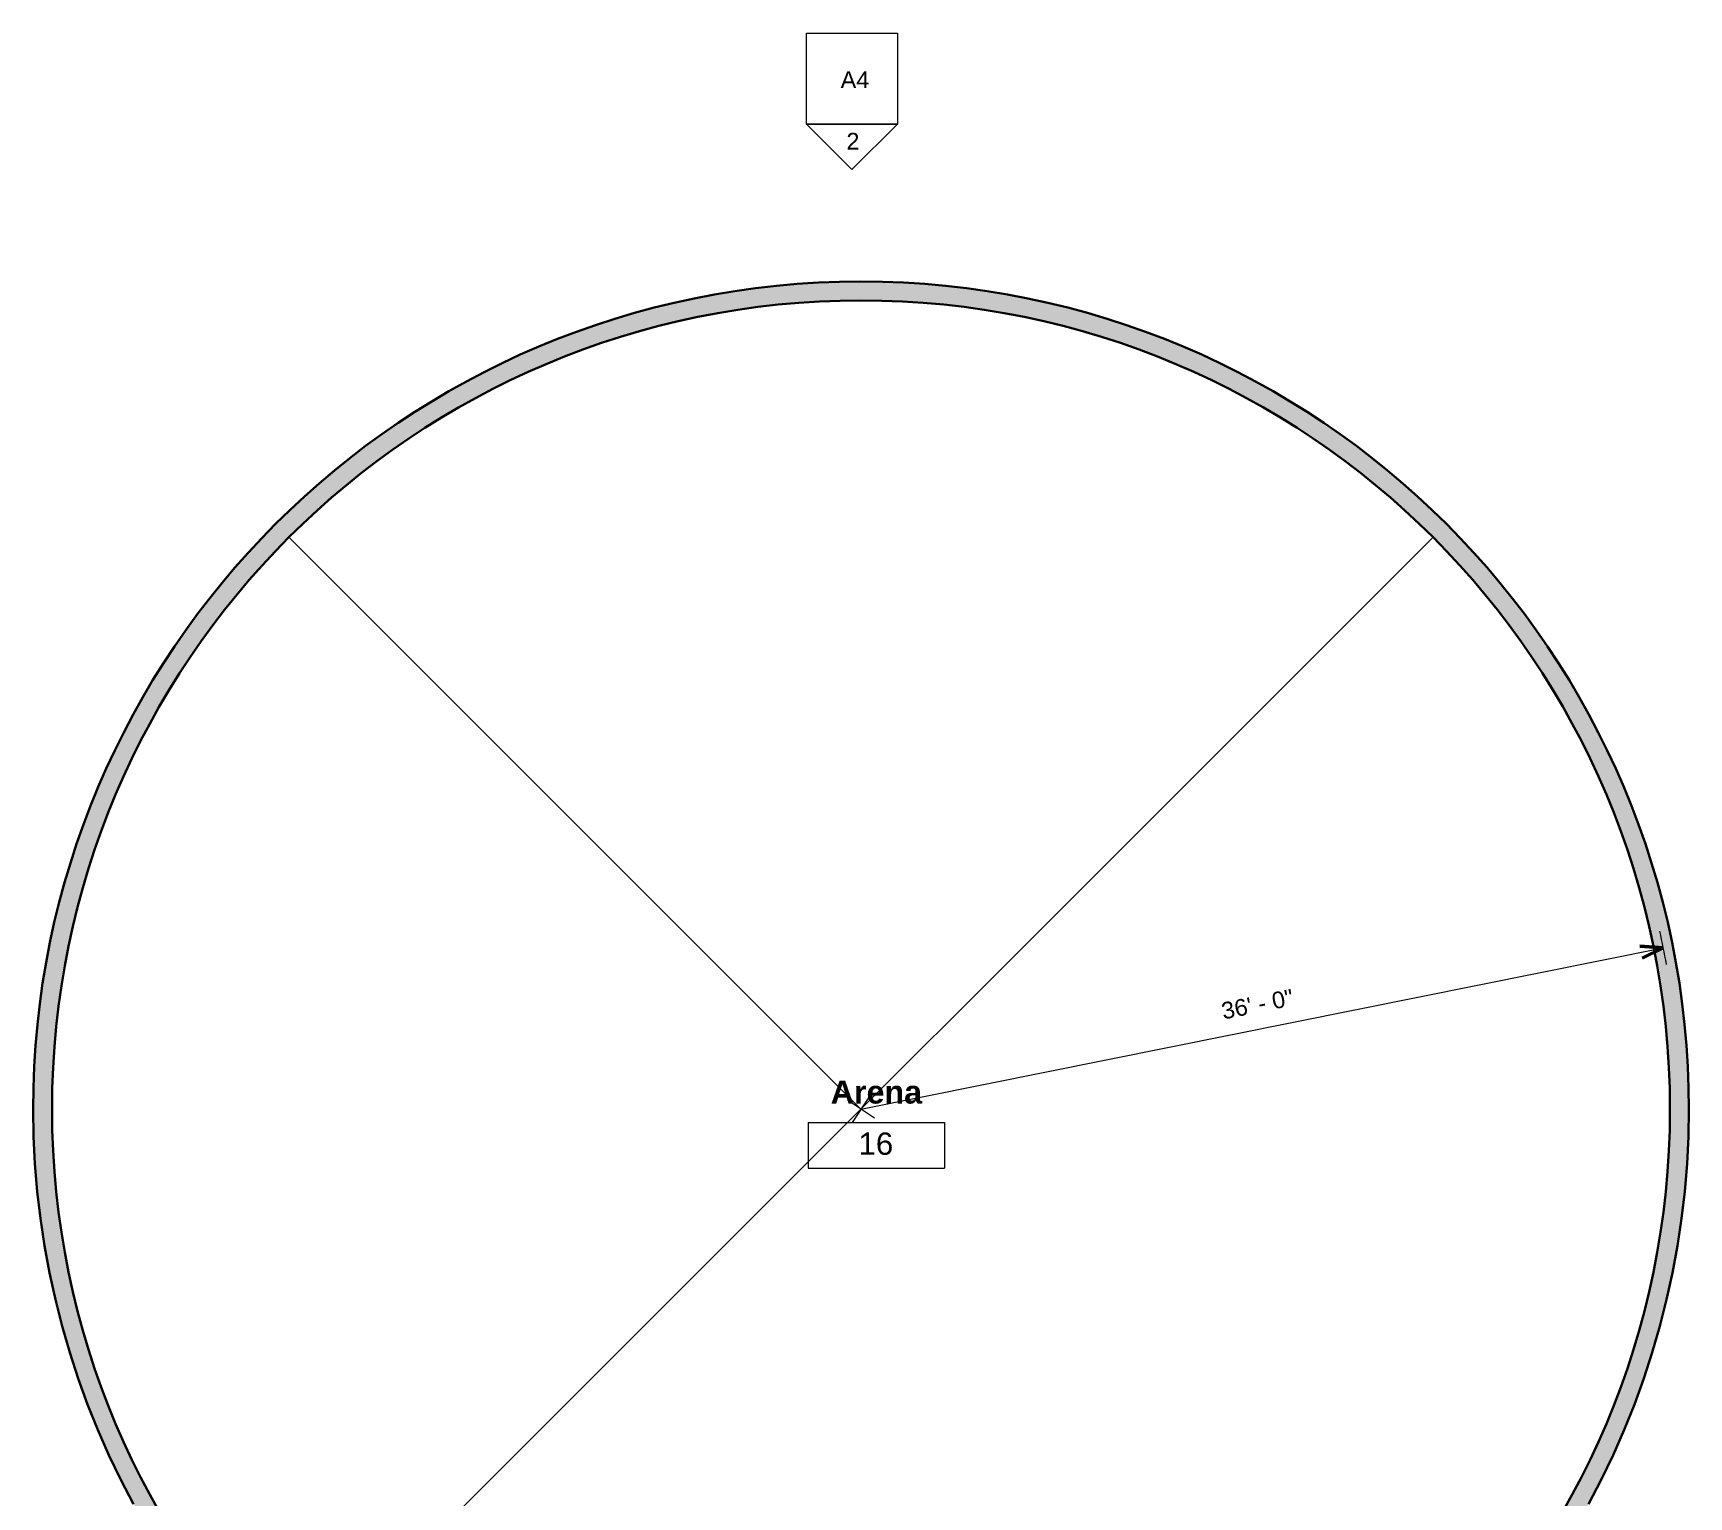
# Model space of a CAD drawing. Header units: inches. Extents: x -1153 to 1152, y -1346 to 961.
# Drawn here: x -431 to 443, y 188 to 961 of the extents above; entities that cross this region are included whole.
import ezdxf

# ---------------------------------------------------------------- set-up
doc = ezdxf.new("R2010")
doc.units = ezdxf.units.IN
doc.header["$MEASUREMENT"] = 0
for name, color, linetype, lineweight in [('A-ANNO-DIMS', 211, 'Continuous', 9), ('A-ANNO-DIMS-96', 211, 'Continuous', 9), ('A-AREA-IDEN', 2, 'Continuous', 9), ('A-DETL', 90, 'Continuous', 9), ('A-WALL', 113, 'Continuous', 13), ('A-WALL-PATT', 111, 'Continuous', 13), ('G-ANNO-SYMB', 111, 'Continuous', 9)]:
    doc.layers.add(name, color=color, linetype=linetype, lineweight=lineweight)
doc.styles.add('Arial', font='arial.ttf', dxfattribs={"height": 8.851796})
doc.styles.add('Arial_1', font='arial.ttf', dxfattribs={"height": 11.802395})
doc.styles.add('Arial_B', font='arialbd.ttf', dxfattribs={"height": 12.177074})
doc.dimstyles.new('Arrow_-_3_32__Arial', dxfattribs={"dimscale": 12, "dimtxt": 9, "dimasz": 1, "dimexe": 0.75, "dimexo": 0, "dimgap": 0.5, "dimtad": 1, "dimjust": 3, "dimdec": 5, "dimrnd": 0.03125, "dimzin": 1, "dimdsep": 46, "dimlunit": 4, "dimtxsty": 'Arial', "dimblk1": 'OPEN30', "dimblk2": 'OPEN30', "dimsah": 1, "dimcen": 0.09, "dimazin": 0, "dimtfac": 1, "dimtdec": 4, "dimtix": 1, "dimtmove": 0, "dimatfit": 2, "dimfxl": 1, "dimtvp": 1, "dimtfill": 1, "dimfrac": 2, "dimtolj": 1, "dimtzin": 0, "dimarcsym": 2})

# ---------------------------------------------------------------- blocks, each defined once
blk = doc.blocks.new('Elevation - Detail Number-164347-Level 1')
at = {"layer": 'G-ANNO-SYMB'}
for p, q in [((-0.25, -0.25), (-0.25, 0.25)), ((-0.25, 0.25), (0.25, 0.25)), ((0.25, 0.25), (0.25, -0.25)), ((0.25, -0.25), (-0.25, -0.25))]:
    blk.add_line(p, q, dxfattribs=at)
blk = doc.blocks.new('Elevation - Detail Number-164074-Level 1')
at = {"layer": 'G-ANNO-SYMB'}
for p, q in [((0, 0.25), (-0.25, 0)), ((0.25, 0), (0, 0.25)), ((-0.25, 0), (0.25, 0))]:
    blk.add_line(p, q, dxfattribs=at)
blk = doc.blocks.new('Room Tag - Room Tag-60376-Level 1')
at = {"layer": 'A-AREA-IDEN'}
for p, q in [((-0.375, -0.0625), (-0.375, -0.3125)), ((-0.375, -0.0625), (0.375, -0.0625)), ((0.375, -0.0625), (0.375, -0.3125)), ((-0.375, -0.3125), (0.375, -0.3125))]:
    blk.add_line(p, q, dxfattribs=at)
blk = doc.blocks.new('DIMBLOCK1-Level 1')
at = {"layer": 'A-ANNO-DIMS-96'}
for p, q in [((5.93, 392.95), (429.43, 478.21)), ((13, 388.26), (-1.14, 397.65)), ((10.63, 400.02), (1.23, 385.89))]:
    blk.add_line(p, q, dxfattribs=at)
at = {"layer": 'A-ANNO-DIMS-96', "lineweight": 50}
for q in [(417.04, 478.99), (418.3, 472.69)]:
    blk.add_line((429.43, 478.21), q, dxfattribs=at)
at = {"layer": 'A-ANNO-DIMS-96'}
blk.add_arc((5.93, 392.95), 432, 10.18829, 12.57561, dxfattribs=at)
at = {"layer": 'A-ANNO-DIMS-96', "color": 0, "insert": (195.5, 448.95), "char_height": 8.852, "width": 45.8585, "attachment_point": 1, "rotation": 11.38195, "line_spacing_factor": 0.938532, "style": 'Arial', "bg_fill": 3, "box_fill_scale": 1.25, "bg_fill_color": 0, "bg_fill_transparency": 0}
blk.add_mtext('36\' - 0"', dxfattribs=at)
blk = doc.blocks.new('_Open30')
at = {"color": 0, "linetype": 'ByBlock', "lineweight": -2}
for p, q in [((-1, 0.268), (0, 0)), ((0, 0), (-1, -0.268)), ((0, 0), (-1, 0))]:
    blk.add_line(p, q, dxfattribs=at)

msp = doc.modelspace()

# ---------------------------------------------------------------- hatches: boundary and pattern name
at = {"layer": 'A-WALL-PATT'}
for points in [[(-421.069696, 392.954539), (-420.820765, 407.532792), (-420.074261, 422.094047), (-418.831054, 436.621327), (-417.092595, 451.097694), (-414.86091, 465.506268), (-412.138602, 479.830251), (-408.928844, 494.05294), (-405.235379, 508.157753), (-401.062513, 522.128244), (-396.415111, 535.948124), (-391.298593, 549.60128), (-385.718924, 563.071793), (-379.682609, 576.343957), (-373.196687, 589.402297), (-366.26872, 602.231588), (-358.906786, 614.816871), (-351.119467, 627.143473), (-342.915845, 639.197021), (-334.305484, 650.963461), (-325.298423, 662.429074), (-315.905164, 673.580492), (-306.13666, 684.404712), (-296.004299, 694.889115), (-285.519897, 705.021476), (-274.695676, 714.78998), (-263.544258, 724.183239), (-252.078645, 733.1903), (-240.312205, 741.800661), (-228.258657, 750.004283), (-215.932055, 757.791601), (-203.346772, 765.153536), (-190.517482, 772.081503), (-177.459141, 778.567425), (-164.186977, 784.60374), (-150.716464, 790.183409), (-137.063308, 795.299927), (-123.243428, 799.947329), (-109.272937, 804.120195), (-95.168124, 807.81366), (-80.945435, 811.023418), (-66.621453, 813.745726), (-52.212878, 815.977411), (-37.736512, 817.71587), (-23.209231, 818.959076), (-8.647976, 819.70558), (5.930277, 819.954512), (20.50853, 819.70558), (35.069786, 818.959076), (49.597066, 817.71587), (64.073433, 815.977411), (78.482007, 813.745726), (92.805989, 811.023418), (107.028679, 807.81366), (121.133491, 804.120195), (135.103982, 799.947329), (148.923863, 795.299927), (162.577019, 790.183409), (176.047532, 784.60374), (189.319696, 778.567425), (202.378036, 772.081503), (215.207327, 765.153536), (227.79261, 757.791601), (240.119212, 750.004283), (252.172759, 741.800661), (263.939199, 733.1903), (275.404813, 724.183239), (286.556231, 714.78998), (297.380451, 705.021476), (307.911517, 694.840831), (317.997215, 684.404712), (327.765719, 673.580492), (337.158978, 662.429074), (346.166039, 650.963461), (354.7764, 639.197021), (362.980022, 627.143473), (370.76734, 614.816871), (378.129275, 602.231588), (385.057242, 589.402297), (391.543164, 576.343957), (397.579479, 563.071793), (403.159148, 549.60128), (408.275666, 535.948124), (412.923067, 522.128244), (417.095933, 508.157753), (420.789399, 494.05294), (423.999157, 479.830251), (426.721465, 465.506268), (428.95315, 451.097694), (430.691609, 436.621327), (431.934815, 422.094047), (432.681319, 407.532792), (432.930251, 392.954539), (442.930251, 392.954539), (442.680938, 407.713838), (441.933285, 422.456296), (440.688145, 437.165093), (438.946938, 451.823444), (436.711652, 466.414625), (433.984835, 480.921986), (430.769601, 495.328976), (427.069618, 509.619154), (422.889107, 523.776215), (418.232838, 537.784007), (413.106125, 551.626546), (407.514816, 565.288037), (401.465293, 578.752892), (394.964457, 592.005748), (388.019725, 605.031483), (380.639023, 617.815235), (372.830771, 630.342416), (364.603879, 642.598733), (355.967734, 654.570202), (346.93219, 666.243163), (337.507557, 677.604296), (327.704588, 688.640639), (317.534468, 699.339599), (307.008803, 709.688967), (296.139601, 719.676936), (284.939265, 729.292109), (273.420575, 738.523514), (261.596674, 747.36062), (249.481053, 755.793341), (237.087536, 763.812056), (224.430264, 771.407617), (211.52368, 778.571356), (198.38251, 785.295098), (185.021748, 791.571174), (171.45664, 797.39242), (157.702664, 802.752195), (143.775512, 807.644384), (129.691076, 812.063404), (115.465427, 816.004214), (101.114797, 819.462316), (86.655559, 822.433765), (72.104212, 824.91517), (57.47736, 826.9037), (42.791691, 828.397087), (28.063963, 829.393626), (13.31098, 829.892179), (-1.450425, 829.892179), (-16.203408, 829.393626), (-30.931136, 828.397087), (-45.616805, 826.9037), (-60.243657, 824.91517), (-74.795004, 822.433765), (-89.254242, 819.462316), (-103.604873, 816.004214), (-117.830522, 812.063404), (-131.914957, 807.644384), (-145.842109, 802.752195), (-159.596086, 797.39242), (-173.161194, 791.571174), (-186.521955, 785.295098), (-199.663125, 778.571356), (-212.569709, 771.407617), (-225.226981, 763.812056), (-237.620498, 755.793341), (-249.736119, 747.36062), (-261.560021, 738.523514), (-273.078711, 729.292109), (-284.279046, 719.676936), (-295.148248, 709.688967), (-305.673913, 699.339599), (-315.844033, 688.640639), (-325.647002, 677.604296), (-335.071636, 666.243163), (-344.10718, 654.570202), (-352.743325, 642.598733), (-360.970217, 630.342416), (-368.778468, 617.815235), (-376.159171, 605.031483), (-383.103902, 592.005748), (-389.604738, 578.752892), (-395.654262, 565.288037), (-401.24557, 551.626546), (-406.372284, 537.784007), (-411.028552, 523.776215), (-415.209063, 509.619154), (-418.909047, 495.328976), (-422.124281, 480.921986), (-424.851097, 466.414625), (-427.086384, 451.823444), (-428.82759, 437.165093), (-430.072731, 422.456296), (-430.820384, 407.713838), (-431.069696, 392.954539)], [(13.31098, -43.983102), (28.063963, -43.484548), (42.791691, -42.48801), (57.47736, -40.994623), (72.104212, -39.006093), (86.655559, -36.524687), (101.114797, -33.553239), (115.465427, -30.095137), (129.691076, -26.154327), (143.775512, -21.735307), (157.702664, -16.843118), (171.45664, -11.483343), (185.021748, -5.662096), (198.38251, 0.613979), (211.52368, 7.337722), (224.430264, 14.50146), (237.087536, 22.097021), (249.481053, 30.115736), (261.596674, 38.548458), (273.420575, 47.385563), (284.939265, 56.616968), (296.139601, 66.232141), (307.911517, 77.107705), (317.534468, 86.569479), (327.704588, 97.268438), (337.507557, 108.304781), (346.93219, 119.665914), (355.967734, 131.338875), (364.603879, 143.310344), (372.830771, 155.566661), (380.639023, 168.093842), (388.019725, 180.877594), (394.964457, 193.903329), (401.465293, 207.156185), (407.514816, 220.62104), (413.106125, 234.282531), (418.232838, 248.12507), (422.889107, 262.132862), (427.069618, 276.289923), (430.769601, 290.580101), (433.984835, 304.987091), (436.711652, 319.494452), (438.946938, 334.085633), (440.688145, 348.743985), (441.933285, 363.452781), (442.680938, 378.195239), (442.930251, 392.954539), (432.930251, 392.954539), (432.681319, 378.376285), (431.934815, 363.81503), (430.691609, 349.28775), (428.95315, 334.811383), (426.721465, 320.402809), (423.999157, 306.078826), (420.789399, 291.856137), (417.095933, 277.751324), (412.923067, 263.780833), (408.275666, 249.960953), (403.159148, 236.307797), (397.579479, 222.837284), (391.543164, 209.56512), (385.057242, 196.50678), (378.129275, 183.677489), (370.76734, 171.092206), (362.980022, 158.765604), (354.7764, 146.712056), (346.166039, 134.945616), (337.158978, 123.480003), (327.765719, 112.328585), (317.997215, 101.504365), (307.864854, 91.019962), (297.380451, 80.887601), (286.556231, 71.119097), (275.404813, 61.725838), (263.939199, 52.718777), (252.172759, 44.108416), (240.119212, 35.904794), (227.79261, 28.117476), (215.207327, 20.755541), (202.378036, 13.827574), (189.319696, 7.341652), (176.047532, 1.305337), (162.577019, -4.274332), (147.766852, -9.779934), (135.103982, -14.038251), (121.133491, -18.211117), (107.028679, -21.904583), (92.805989, -25.114341), (78.482007, -27.836649), (64.073433, -30.068334), (49.597066, -31.806793), (35.069786, -33.049999), (20.50853, -33.796503), (5.930277, -34.045435), (-8.647976, -33.796503), (-23.209231, -33.049999), (-37.736512, -31.806793), (-52.212878, -30.068334), (-66.621453, -27.836649), (-80.945435, -25.114341), (-95.168124, -21.904583), (-109.272937, -18.211117), (-123.243428, -14.038251), (-137.063308, -9.39085), (-150.716464, -4.274332), (-164.186977, 1.305337), (-177.459141, 7.341652), (-190.517482, 13.827574), (-203.346772, 20.755541), (-215.932055, 28.117476), (-228.258657, 35.904794), (-240.312205, 44.108416), (-252.594811, 53.124262), (-263.544258, 61.725838), (-274.695676, 71.119097), (-285.519897, 80.887601), (-296.004299, 91.019962), (-306.13666, 101.504365), (-315.905164, 112.328585), (-325.298423, 123.480003), (-334.305484, 134.945616), (-342.915845, 146.712056), (-351.119467, 158.765604), (-358.906786, 171.092206), (-366.26872, 183.677489), (-373.196687, 196.50678), (-379.682609, 209.56512), (-385.718924, 222.837284), (-391.298593, 236.307797), (-396.415111, 249.960953), (-401.062513, 263.780833), (-405.235379, 277.751324), (-408.928844, 291.856137), (-412.138602, 306.078826), (-414.86091, 320.402809), (-417.092595, 334.811383), (-418.831054, 349.28775), (-420.074261, 363.81503), (-420.820765, 378.376285), (-421.069696, 392.954539), (-431.069696, 392.954539), (-430.820384, 378.195239), (-430.072731, 363.452781), (-428.82759, 348.743985), (-427.086384, 334.085633), (-424.851097, 319.494452), (-422.124281, 304.987091), (-418.909047, 290.580101), (-415.209063, 276.289923), (-411.028552, 262.132862), (-406.372284, 248.12507), (-401.24557, 234.282531), (-395.654262, 220.62104), (-389.604738, 207.156185), (-383.103902, 193.903329), (-376.159171, 180.877594), (-368.778468, 168.093842), (-360.970217, 155.566661), (-352.743325, 143.310344), (-344.10718, 131.338875), (-335.071636, 119.665914), (-325.647002, 108.304781), (-315.844033, 97.268438), (-305.673913, 86.569479), (-295.148248, 76.22011), (-284.279046, 66.232141), (-273.078711, 56.616968), (-261.560021, 47.385563), (-249.736119, 38.548458), (-237.620498, 30.115736), (-225.226981, 22.097021), (-212.558644, 14.495319), (-199.663125, 7.337722), (-186.521955, 0.613979), (-172.522478, -5.936191), (-159.596086, -11.483343), (-145.842109, -16.843118), (-131.914957, -21.735307), (-117.830522, -26.154327), (-103.604873, -30.095137), (-89.254242, -33.553239), (-74.795004, -36.524687), (-60.243657, -39.006093), (-45.616805, -40.994623), (-30.931136, -42.48801), (-16.203408, -43.484548), (-1.450425, -43.983102)]]:
    msp.add_hatch(color=256, dxfattribs=at).paths.add_polyline_path(points, flags=0)

# ---------------------------------------------------------------- linework, layer by layer
at = {"layer": 'A-DETL'}
for p, q in [((-296.004299, 91.019962), (307.864854, 694.889115)), ((5.930277, 392.954539), (-296.004299, 694.889115))]:
    msp.add_line(p, q, dxfattribs=at)
at = {"layer": 'A-WALL', "lineweight": 30, "flags": 128}
for points in [[(-431.069696, 392.954539), (-430.82927, 378.460576), (-430.108255, 363.982568), (-428.907446, 349.536439), (-427.228163, 335.138089), (-425.072256, 320.803359), (-422.442096, 306.548022), (-419.340578, 292.387765), (-415.771115, 278.338168), (-411.737634, 264.414691), (-407.244574, 250.632654), (-402.296879, 237.007223), (-396.899993, 223.553389), (-391.059856, 210.285956), (-384.782892, 197.219523), (-378.076009, 184.368468)], [(389.936563, 184.368468), (396.643446, 197.219523), (402.92041, 210.285956), (408.760548, 223.553389), (414.157434, 237.007223), (419.105129, 250.632654), (423.598189, 264.414691), (427.63167, 278.338168), (431.201133, 292.387765), (434.302651, 306.548022), (436.932811, 320.803359), (439.088718, 335.138089), (440.768, 349.536439), (441.968809, 363.982568), (442.689824, 378.460576), (442.930251, 392.954539)]]:
    msp.add_lwpolyline(points, dxfattribs=at)
at = {"layer": 'A-WALL', "lineweight": 30}
for radius, start, end in [(436.999973, 360, 180), (426.999973, 0, 180), (426.999973, 180, 0)]:
    msp.add_arc((5.930277, 392.954539), radius, start, end, dxfattribs=at)

# ---------------------------------------------------------------- block references
at = {"layer": 'A-AREA-IDEN', "xscale": 95.99999999999994, "yscale": 95.99999999999994, "zscale": 95.99999999999994}
msp.add_blockref('Room Tag - Room Tag-60376-Level 1', (14.049347, 391.819811), dxfattribs=at)
at = {"layer": 'G-ANNO-SYMB', "xscale": 95.99999999999994, "yscale": 95.99999999999994, "zscale": 95.99999999999994}
msp.add_blockref('Elevation - Detail Number-164347-Level 1', (1.15282, 937.133581), dxfattribs=at)
at = {"layer": 'G-ANNO-SYMB', "extrusion": (0, 0, -1), "xscale": 95.99999999999994, "yscale": 95.99999999999994, "zscale": 95.99999999999994, "rotation": 180}
msp.add_blockref('Elevation - Detail Number-164074-Level 1', (-1.15282, 913.133581), dxfattribs=at)

# ---------------------------------------------------------------- texts
at = {"layer": 'A-AREA-IDEN', "attachment_point": 2, "line_spacing_factor": 0.938532}
for s, insert, char_height, width, style in [('Arena', (14.060055, 408.068997), 12.1770744, 55.44, 'Arial_B'), ('16', (13.774023, 380.626721), 11.8023952, 21.888, 'Arial_1')]:
    msp.add_mtext(s, dxfattribs=dict(at, insert=insert, char_height=char_height, width=width, style=style))

# ---------------------------------------------------------------- next in the draw order: texts
at = {"layer": 'G-ANNO-SYMB', "attachment_point": 2, "line_spacing_factor": 0.938532, "style": 'Arial', "bg_fill": 3, "box_fill_scale": 1.25, "bg_fill_color": 0, "bg_fill_transparency": 0}
for s, insert, char_height, width in [('A4', (2.750389, 940.947014), 8.8517964, 18.036), ('2', (1.670808, 908.445019), 8.851796, 8.208)]:
    msp.add_mtext(s, dxfattribs=dict(at, insert=insert, char_height=char_height, width=width))

# ---------------------------------------------------------------- next in the draw order: dimensions: what is measured, and where the dimension line sits
at = {"layer": 'A-ANNO-DIMS'}
dim = msp.add_radius_dim(center=(5.930277, 392.954539), mpoint=(429.434276, 478.2091), dimstyle='Arrow_-_3_32__Arial', override={"dimpost": '<>'}, dxfattribs=at)
dim.commit()
dim.dimension.update_dxf_attribs({"geometry": 'DIMBLOCK1-Level 1', "text_midpoint": (209.723675, 444.713293)})

doc.saveas('drawing.dxf')
